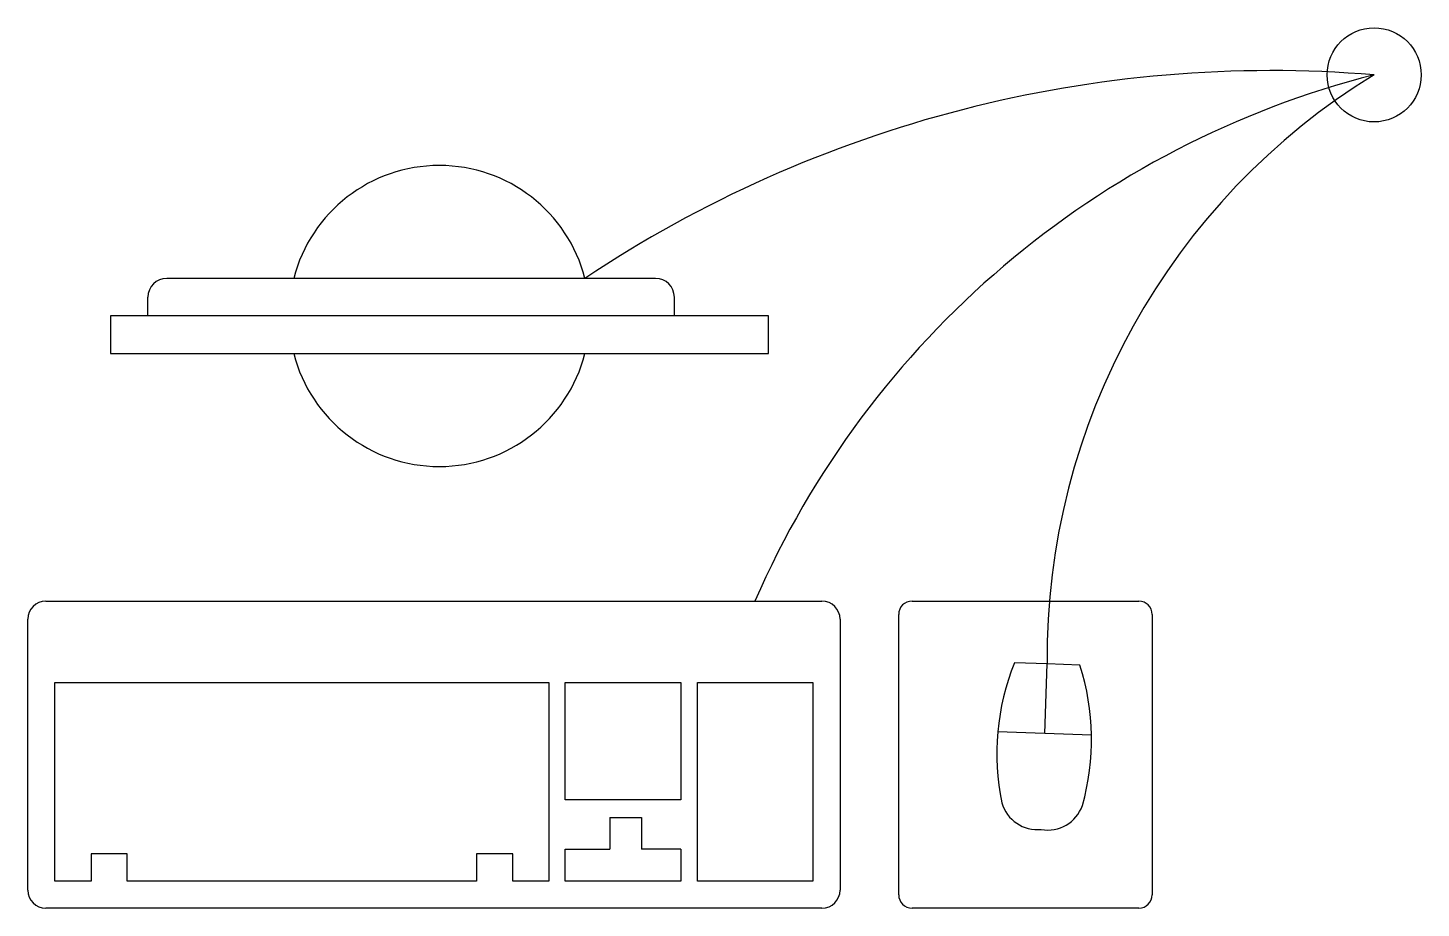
# Model space of a CAD drawing. Header units: millimetres. Extents: x -779.81 to -779.069, y 2680.641 to 2681.108.
import ezdxf

# ---------------------------------------------------------------- set-up
doc = ezdxf.new("R2010")
doc.units = ezdxf.units.MM
doc.header["$LTSCALE"] = 10
doc.layers.add('Móveis_estações', color=2, linetype='Continuous')

msp = doc.modelspace()

# ---------------------------------------------------------------- linework, layer by layer
at = {"layer": 'Móveis_estações', "color": 1}
for p, q in [((-779.47624, 2680.97532), (-779.73624, 2680.97532)), ((-779.74624, 2680.95532), (-779.74624, 2680.96532)), ((-779.46624, 2680.95532), (-779.46624, 2680.96532)), ((-779.41624, 2680.95532), (-779.76624, 2680.95532)), ((-779.76624, 2680.95532), (-779.76624, 2680.93532)), ((-779.41624, 2680.93532), (-779.41624, 2680.95532)), ((-779.76624, 2680.93532), (-779.41624, 2680.93532)), ((-779.80051, 2680.80379), (-779.38771, 2680.80379)), ((-779.33981, 2680.80379), (-779.21918, 2680.80379)), ((-779.34691, 2680.64769), (-779.34691, 2680.79669)), ((-779.21209, 2680.79669), (-779.21209, 2680.64769)), ((-779.81011, 2680.65019), (-779.81011, 2680.79419)), ((-779.37811, 2680.79419), (-779.37811, 2680.65019)), ((-779.26795, 2680.77036), (-779.28537, 2680.77097)), ((-779.26926, 2680.73338), (-779.26795, 2680.77036)), ((-779.25052, 2680.76974), (-779.26795, 2680.77036)), ((-779.79571, 2680.65499), (-779.79571, 2680.76059)), ((-779.79571, 2680.76059), (-779.53301, 2680.76059)), ((-779.53301, 2680.76059), (-779.53301, 2680.65499)), ((-779.52423, 2680.69807), (-779.52423, 2680.76059)), ((-779.52423, 2680.76059), (-779.46276, 2680.76059)), ((-779.46276, 2680.76059), (-779.46276, 2680.69807)), ((-779.45398, 2680.65499), (-779.45398, 2680.76059)), ((-779.45398, 2680.76059), (-779.39251, 2680.76059)), ((-779.39251, 2680.76059), (-779.39251, 2680.65499)), ((-779.24435, 2680.7325), (-779.29416, 2680.73426)), ((-779.46276, 2680.69807), (-779.52423, 2680.69807)), ((-779.50062, 2680.68868), (-779.48377, 2680.68868)), ((-779.50062, 2680.68868), (-779.50062, 2680.67184)), ((-779.48377, 2680.68868), (-779.48377, 2680.67184)), ((-779.75731, 2680.66939), (-779.77651, 2680.66939)), ((-779.77651, 2680.66939), (-779.77651, 2680.65499)), ((-779.75731, 2680.65499), (-779.75731, 2680.66939)), ((-779.55221, 2680.66939), (-779.57141, 2680.66939)), ((-779.57141, 2680.66939), (-779.57141, 2680.65499)), ((-779.55221, 2680.65499), (-779.55221, 2680.66939)), ((-779.52423, 2680.65499), (-779.52423, 2680.67184)), ((-779.52423, 2680.67184), (-779.50062, 2680.67184)), ((-779.46276, 2680.67184), (-779.48377, 2680.67184)), ((-779.46276, 2680.67184), (-779.46276, 2680.65499)), ((-779.77651, 2680.65499), (-779.79571, 2680.65499)), ((-779.57141, 2680.65499), (-779.75731, 2680.65499)), ((-779.53301, 2680.65499), (-779.55221, 2680.65499)), ((-779.46276, 2680.65499), (-779.52423, 2680.65499)), ((-779.39251, 2680.65499), (-779.45398, 2680.65499)), ((-779.38771, 2680.64059), (-779.80051, 2680.64059)), ((-779.21918, 2680.64059), (-779.33981, 2680.64059))]:
    msp.add_line(p, q, dxfattribs=at)
msp.add_circle((-779.09402, 2681.08345), 0.025, dxfattribs=at)
for centre, radius, start, end in [((-779.14895, 2680.42787), 0.65787, 85.21018, 123.68009), ((-778.97342, 2680.60764), 0.49085, 104.22331, 156.44658), ((-778.90489, 2680.77353), 0.36307, 121.39425, 180.49989), ((-779.59124, 2680.95532), 0.08, 14.47751, 165.52249), ((-779.73624, 2680.96532), 0.01, 90, 180), ((-779.47624, 2680.96532), 0.01, 0, 90), ((-779.59124, 2680.95532), 0.08, 194.47751, 345.52249), ((-779.80051, 2680.79419), 0.0096, 90, 180), ((-779.38771, 2680.79419), 0.0096, 360, 90), ((-779.33981, 2680.79669), 0.0071, 90, 180), ((-779.21918, 2680.79669), 0.0071, 360, 90), ((-779.16512, 2680.72276), 0.12956, 158.15144, 191.65916), ((-779.37389, 2680.73015), 0.12956, 344.28511, 17.79283), ((-779.27312, 2680.70193), 0.01963, 195.83785, 276.02773), ((-779.26762, 2680.70174), 0.01963, 259.91654, 340.10642), ((-779.80051, 2680.65019), 0.0096, 180, 270), ((-779.38771, 2680.65019), 0.0096, 270, 0), ((-779.33981, 2680.64769), 0.0071, 180, 270), ((-779.21918, 2680.64769), 0.0071, 270, 0)]:
    msp.add_arc(centre, radius, start, end, dxfattribs=at)

doc.saveas('drawing.dxf')
